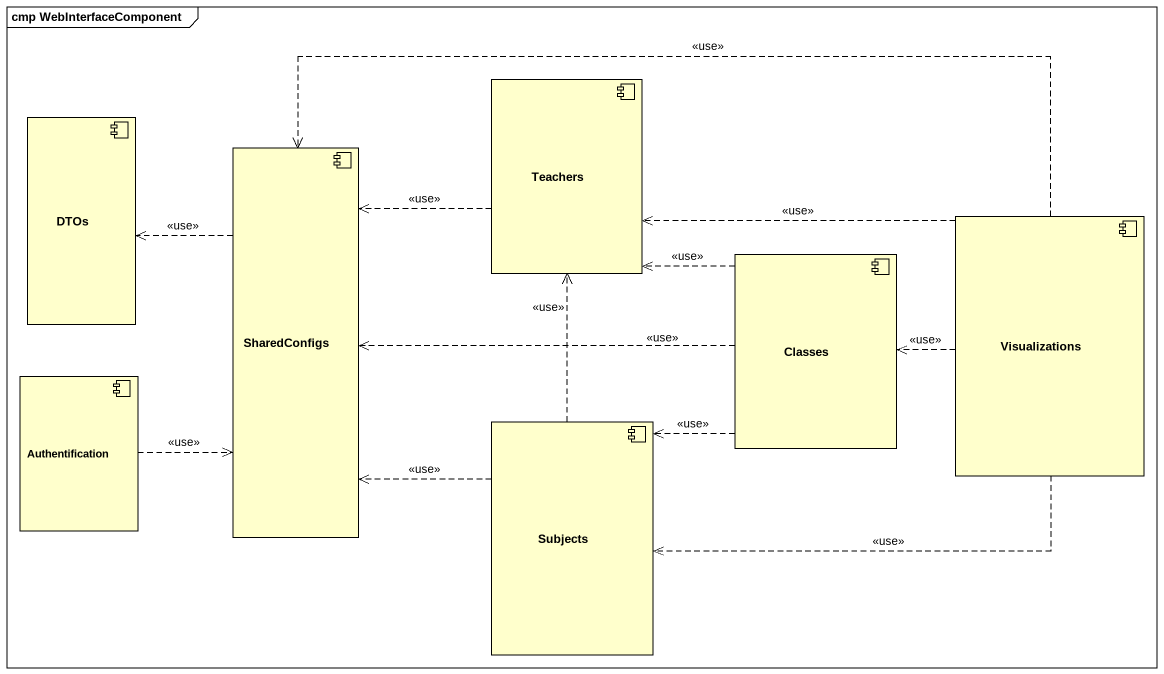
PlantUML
@startuml
mainframe cmp WebInterfaceComponent
component Teachers
component DTOs
component SharedConfigs
component Visualizations
component Classes
component Authentification
component Subjects
Teachers ..> SharedConfigs : <<use>>
SharedConfigs .left.> DTOs : <<use>>
Visualizations .left.> Teachers : <<use>>
Visualizations .left.> SharedConfigs : <<use>>
Visualizations .left.> Classes : <<use>>
Visualizations .left.> Subjects : <<use>>
Classes .up.> Teachers : <<use>>
Classes .left.> SharedConfigs : <<use>>
Classes ..> Subjects : <<use>>
Authentification .right.> SharedConfigs : <<use>>
Subjects .up.> Teachers : <<use>>
Subjects .up.> SharedConfigs : <<use>>
@enduml
